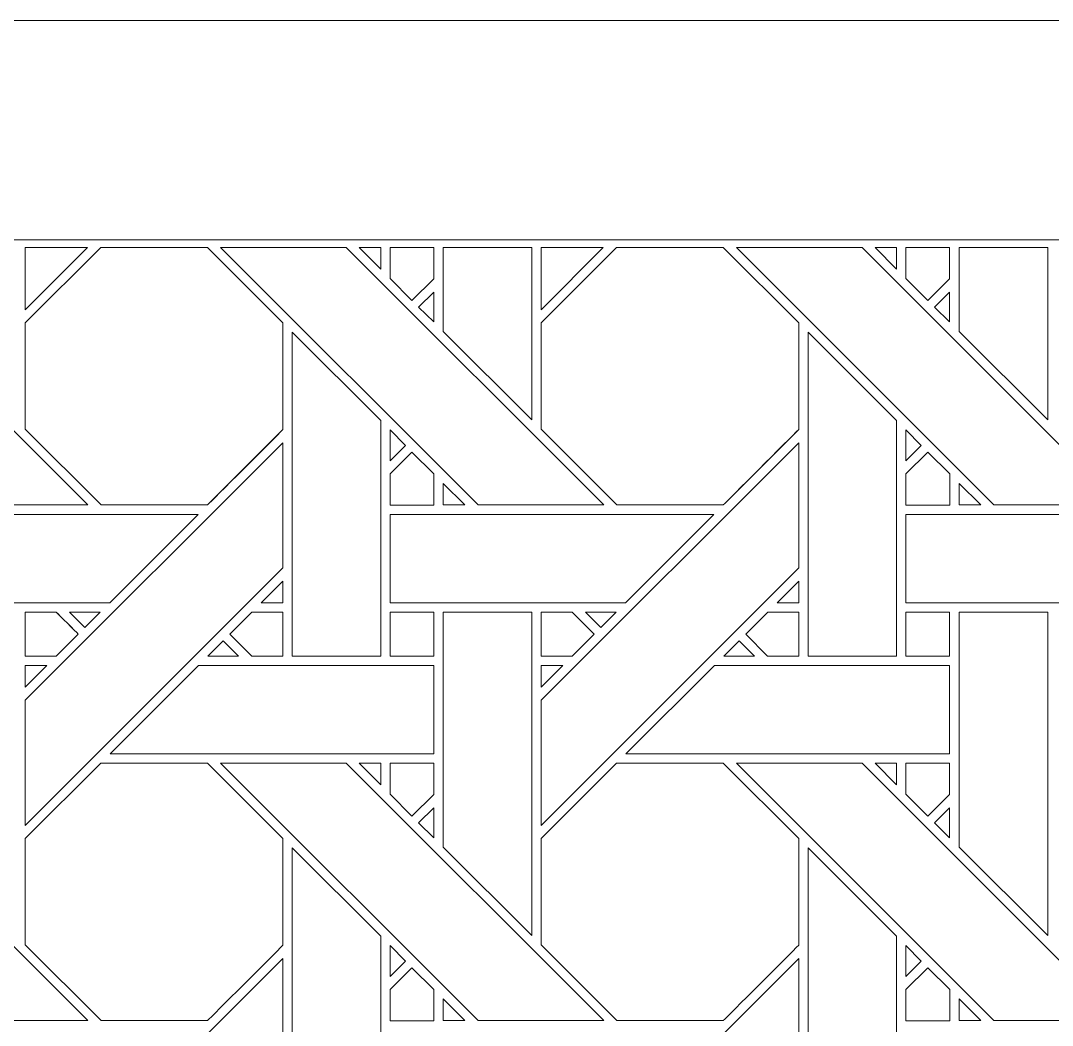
# Model space of a CAD drawing. Header units: inches. Extents: x 5.4 to 19.4, y 5.6 to 12.6.
# Drawn here: x 12.137 to 14.035, y 10.746 to 12.595 of the extents above; entities that cross this region are included whole.
import ezdxf

# ---------------------------------------------------------------- set-up
doc = ezdxf.new("R2010")
doc.units = ezdxf.units.IN
doc.header["$MEASUREMENT"] = 0
doc.layers.add('Design', color=7, linetype='Continuous', lineweight=0)

msp = doc.modelspace()

# ---------------------------------------------------------------- linework, layer by layer
at = {"layer": 'Design'}
for points, knots in [([(5.3829, 12.5948), (5.3829, 12.5948), (5.3829, 5.5948), (5.3829, 5.5948), (5.3829, 5.5948), (19.3829, 5.5948), (19.3829, 5.5948), (19.3829, 5.5948), (19.3829, 12.5948), (19.3829, 12.5948), (19.3829, 12.5948), (5.3829, 12.5948), (5.3829, 12.5948)], [0, 0, 0, 0, 1, 1, 1, 2, 2, 2, 3, 3, 3, 4, 4, 4, 4]), ([(5.8069, 12.1914), (5.8069, 12.1914), (5.8069, 5.9981), (5.8069, 5.9981), (5.8069, 5.9981), (18.9588, 5.9981), (18.9588, 5.9981), (18.9588, 5.9981), (18.9588, 12.1914), (18.9588, 12.1914), (18.9588, 12.1914), (5.8069, 12.1914), (5.8069, 12.1914)], [0, 0, 0, 0, 1, 1, 1, 2, 2, 2, 3, 3, 3, 4, 4, 4, 4]), ([(12.2611, 11.7036), (12.2611, 11.7036), (12.03, 11.7036), (12.03, 11.7036), (12.03, 11.7036), (11.5565, 12.1773), (11.5565, 12.1773), (11.5565, 12.1773), (11.7874, 12.1773), (11.7874, 12.1773), (11.7874, 12.1773), (12.2611, 11.7036), (12.2611, 11.7036)], [0, 0, 0, 0, 1, 1, 1, 2, 2, 2, 3, 3, 3, 4, 4, 4, 4]), ([(12.6197, 11.8424), (12.6019, 11.8244), (12.49, 11.7127), (12.481, 11.7037), (12.481, 11.7037), (12.2853, 11.7037), (12.2853, 11.7037), (12.2853, 11.7037), (12.146, 11.8429), (12.146, 11.8429), (12.146, 11.8429), (12.146, 12.0386), (12.146, 12.0386), (12.146, 12.0386), (12.2847, 12.1773), (12.2847, 12.1773), (12.2847, 12.1773), (12.4809, 12.1773), (12.4809, 12.1773), (12.4809, 12.1773), (12.6197, 12.0386), (12.6197, 12.0386), (12.6197, 12.0386), (12.6197, 11.8424), (12.6197, 11.8424)], [0, 0, 0, 0, 1, 1, 1, 2, 2, 2, 3, 3, 3, 4, 4, 4, 5, 5, 5, 6, 6, 6, 7, 7, 7, 8, 8, 8, 8]), ([(12.146, 12.0629), (12.146, 12.0629), (12.146, 12.1773), (12.146, 12.1773), (12.146, 12.1773), (12.2604, 12.1773), (12.2604, 12.1773), (12.2604, 12.1773), (12.146, 12.0629), (12.146, 12.0629)], [0, 0, 0, 0, 1, 1, 1, 2, 2, 2, 3, 3, 3, 3]), ([(12.4809, 12.1773), (12.4809, 12.1773), (12.6197, 12.0386), (12.6197, 12.0386), (12.6197, 12.0386), (12.6197, 11.8424), (12.6197, 11.8424), (12.6016, 11.8241), (12.4897, 11.7124), (12.481, 11.7037), (12.481, 11.7037), (12.2853, 11.7037), (12.2853, 11.7037), (12.2853, 11.7037), (12.146, 11.8429), (12.146, 11.8429), (12.146, 11.8429), (12.146, 12.0386), (12.146, 12.0386), (12.146, 12.0386), (12.2847, 12.1773), (12.2847, 12.1773), (12.2847, 12.1773), (12.4809, 12.1773), (12.4809, 12.1773)], [0, 0, 0, 0, 1, 1, 1, 2, 2, 2, 3, 3, 3, 4, 4, 4, 5, 5, 5, 6, 6, 6, 7, 7, 7, 8, 8, 8, 8]), ([(13.2098, 11.7036), (13.2098, 11.7036), (12.9788, 11.7036), (12.9788, 11.7036), (12.9788, 11.7036), (12.5052, 12.1773), (12.5052, 12.1773), (12.5052, 12.1773), (12.7361, 12.1773), (12.7361, 12.1773), (12.7361, 12.1773), (13.2098, 11.7036), (13.2098, 11.7036)], [0, 0, 0, 0, 1, 1, 1, 2, 2, 2, 3, 3, 3, 4, 4, 4, 4]), ([(12.7603, 12.1773), (12.7603, 12.1773), (12.7997, 12.1773), (12.7997, 12.1773), (12.7997, 12.1773), (12.7997, 12.1374), (12.7997, 12.1374), (12.7997, 12.1374), (12.7603, 12.1773), (12.7603, 12.1773)], [0, 0, 0, 0, 1, 1, 1, 2, 2, 2, 3, 3, 3, 3]), ([(12.8971, 12.1773), (12.8971, 12.1773), (12.8971, 12.1197), (12.8971, 12.1197), (12.8971, 12.1197), (12.8572, 12.0798), (12.8572, 12.0798), (12.8572, 12.0798), (12.8169, 12.1201), (12.8169, 12.1201), (12.8169, 12.1201), (12.8169, 12.1773), (12.8169, 12.1773), (12.8169, 12.1773), (12.8971, 12.1773), (12.8971, 12.1773)], [0, 0, 0, 0, 1, 1, 1, 2, 2, 2, 3, 3, 3, 4, 4, 4, 5, 5, 5, 5]), ([(12.8971, 12.1773), (12.8971, 12.1773), (12.8971, 12.1197), (12.8971, 12.1197), (12.8971, 12.1197), (12.8572, 12.0798), (12.8572, 12.0798), (12.8572, 12.0798), (12.8169, 12.1201), (12.8169, 12.1201), (12.8169, 12.1201), (12.8169, 12.1773), (12.8169, 12.1773), (12.8169, 12.1773), (12.8971, 12.1773), (12.8971, 12.1773)], [0, 0, 0, 0, 1, 1, 1, 2, 2, 2, 3, 3, 3, 4, 4, 4, 5, 5, 5, 5]), ([(13.0776, 12.1773), (13.0776, 12.1773), (13.0776, 11.86), (13.0776, 11.86), (13.0776, 11.86), (12.9147, 12.0229), (12.9147, 12.0229), (12.9147, 12.0229), (12.9147, 12.1773), (12.9147, 12.1773), (12.9147, 12.1773), (13.0776, 12.1773), (13.0776, 12.1773)], [0, 0, 0, 0, 1, 1, 1, 2, 2, 2, 3, 3, 3, 4, 4, 4, 4]), ([(13.5684, 11.8424), (13.5506, 11.8244), (13.4387, 11.7127), (13.4297, 11.7037), (13.4297, 11.7037), (13.234, 11.7037), (13.234, 11.7037), (13.234, 11.7037), (13.0948, 11.8429), (13.0948, 11.8429), (13.0948, 11.8429), (13.0948, 12.0386), (13.0948, 12.0386), (13.0948, 12.0386), (13.2335, 12.1773), (13.2335, 12.1773), (13.2335, 12.1773), (13.4297, 12.1773), (13.4297, 12.1773), (13.4297, 12.1773), (13.5684, 12.0386), (13.5684, 12.0386), (13.5684, 12.0386), (13.5684, 11.8424), (13.5684, 11.8424)], [0, 0, 0, 0, 1, 1, 1, 2, 2, 2, 3, 3, 3, 4, 4, 4, 5, 5, 5, 6, 6, 6, 7, 7, 7, 8, 8, 8, 8]), ([(13.0948, 12.0629), (13.0948, 12.0629), (13.0948, 12.1773), (13.0948, 12.1773), (13.0948, 12.1773), (13.2091, 12.1773), (13.2091, 12.1773), (13.2091, 12.1773), (13.0948, 12.0629), (13.0948, 12.0629)], [0, 0, 0, 0, 1, 1, 1, 2, 2, 2, 3, 3, 3, 3]), ([(13.4297, 12.1773), (13.4297, 12.1773), (13.5684, 12.0386), (13.5684, 12.0386), (13.5684, 12.0386), (13.5684, 11.8424), (13.5684, 11.8424), (13.5498, 11.8236), (13.4381, 11.7121), (13.4297, 11.7037), (13.4297, 11.7037), (13.234, 11.7037), (13.234, 11.7037), (13.234, 11.7037), (13.0948, 11.8429), (13.0948, 11.8429), (13.0948, 11.8429), (13.0948, 12.0386), (13.0948, 12.0386), (13.0948, 12.0386), (13.2335, 12.1773), (13.2335, 12.1773), (13.2335, 12.1773), (13.4297, 12.1773), (13.4297, 12.1773)], [0, 0, 0, 0, 1, 1, 1, 2, 2, 2, 3, 3, 3, 4, 4, 4, 5, 5, 5, 6, 6, 6, 7, 7, 7, 8, 8, 8, 8]), ([(14.1585, 11.7036), (14.1585, 11.7036), (13.9275, 11.7036), (13.9275, 11.7036), (13.9275, 11.7036), (13.4539, 12.1773), (13.4539, 12.1773), (13.4539, 12.1773), (13.6849, 12.1773), (13.6849, 12.1773), (13.6849, 12.1773), (14.1585, 11.7036), (14.1585, 11.7036)], [0, 0, 0, 0, 1, 1, 1, 2, 2, 2, 3, 3, 3, 4, 4, 4, 4]), ([(13.709, 12.1773), (13.709, 12.1773), (13.7484, 12.1773), (13.7484, 12.1773), (13.7484, 12.1773), (13.7484, 12.1374), (13.7484, 12.1374), (13.7484, 12.1374), (13.709, 12.1773), (13.709, 12.1773)], [0, 0, 0, 0, 1, 1, 1, 2, 2, 2, 3, 3, 3, 3]), ([(13.8459, 12.1773), (13.8459, 12.1773), (13.8459, 12.1197), (13.8459, 12.1197), (13.8459, 12.1197), (13.806, 12.0798), (13.806, 12.0798), (13.806, 12.0798), (13.7656, 12.1201), (13.7656, 12.1201), (13.7656, 12.1201), (13.7656, 12.1773), (13.7656, 12.1773), (13.7656, 12.1773), (13.8459, 12.1773), (13.8459, 12.1773)], [0, 0, 0, 0, 1, 1, 1, 2, 2, 2, 3, 3, 3, 4, 4, 4, 5, 5, 5, 5]), ([(13.8459, 12.1773), (13.8459, 12.1773), (13.8459, 12.1197), (13.8459, 12.1197), (13.8459, 12.1197), (13.806, 12.0798), (13.806, 12.0798), (13.806, 12.0798), (13.7656, 12.1201), (13.7656, 12.1201), (13.7656, 12.1201), (13.7656, 12.1773), (13.7656, 12.1773), (13.7656, 12.1773), (13.8459, 12.1773), (13.8459, 12.1773)], [0, 0, 0, 0, 1, 1, 1, 2, 2, 2, 3, 3, 3, 4, 4, 4, 5, 5, 5, 5]), ([(14.0263, 12.1773), (14.0263, 12.1773), (14.0263, 11.86), (14.0263, 11.86), (14.0263, 11.86), (13.8634, 12.0229), (13.8634, 12.0229), (13.8634, 12.0229), (13.8634, 12.1773), (13.8634, 12.1773), (13.8634, 12.1773), (14.0263, 12.1773), (14.0263, 12.1773)], [0, 0, 0, 0, 1, 1, 1, 2, 2, 2, 3, 3, 3, 4, 4, 4, 4]), ([(12.8694, 12.0676), (12.8694, 12.0676), (12.8972, 12.0954), (12.8972, 12.0954), (12.8972, 12.0954), (12.8972, 12.0403), (12.8972, 12.0403), (12.8972, 12.0403), (12.8694, 12.0676), (12.8694, 12.0676)], [0, 0, 0, 0, 1, 1, 1, 2, 2, 2, 3, 3, 3, 3]), ([(13.8181, 12.0676), (13.8181, 12.0676), (13.8459, 12.0954), (13.8459, 12.0954), (13.8459, 12.0954), (13.8459, 12.0403), (13.8459, 12.0403), (13.8459, 12.0403), (13.8181, 12.0676), (13.8181, 12.0676)], [0, 0, 0, 0, 1, 1, 1, 2, 2, 2, 3, 3, 3, 3]), ([(12.6368, 11.4256), (12.6368, 11.4256), (12.6368, 12.0214), (12.6368, 12.0214), (12.6368, 12.0214), (12.7996, 11.8593), (12.7996, 11.8593), (12.7996, 11.8593), (12.7996, 11.4256), (12.7996, 11.4256), (12.7996, 11.4256), (12.6368, 11.4256), (12.6368, 11.4256)], [0, 0, 0, 0, 1, 1, 1, 2, 2, 2, 3, 3, 3, 4, 4, 4, 4]), ([(13.5856, 11.4256), (13.5856, 11.4256), (13.5856, 12.0215), (13.5856, 12.0215), (13.5856, 12.0215), (13.7483, 11.8593), (13.7483, 11.8593), (13.7483, 11.8593), (13.7483, 11.4256), (13.7483, 11.4256), (13.7483, 11.4256), (13.5856, 11.4256), (13.5856, 11.4256)], [0, 0, 0, 0, 1, 1, 1, 2, 2, 2, 3, 3, 3, 4, 4, 4, 4]), ([(12.8169, 11.7851), (12.8169, 11.7851), (12.8169, 11.8418), (12.8169, 11.8418), (12.8169, 11.8418), (12.8451, 11.8132), (12.8451, 11.8132), (12.8451, 11.8132), (12.8169, 11.7851), (12.8169, 11.7851)], [0, 0, 0, 0, 1, 1, 1, 2, 2, 2, 3, 3, 3, 3]), ([(13.7656, 11.7851), (13.7656, 11.7851), (13.7656, 11.8418), (13.7656, 11.8418), (13.7656, 11.8418), (13.7938, 11.8132), (13.7938, 11.8132), (13.7938, 11.8132), (13.7656, 11.7851), (13.7656, 11.7851)], [0, 0, 0, 0, 1, 1, 1, 2, 2, 2, 3, 3, 3, 3]), ([(12.6197, 11.5878), (12.6197, 11.5878), (12.146, 11.1142), (12.146, 11.1142), (12.146, 11.1142), (12.146, 11.3443), (12.146, 11.3443), (12.146, 11.3443), (12.6197, 11.8179), (12.6197, 11.8179), (12.6197, 11.8179), (12.6197, 11.5878), (12.6197, 11.5878)], [0, 0, 0, 0, 1, 1, 1, 2, 2, 2, 3, 3, 3, 4, 4, 4, 4]), ([(13.5684, 11.5879), (13.5684, 11.5879), (13.0948, 11.1142), (13.0948, 11.1142), (13.0948, 11.1142), (13.0948, 11.3443), (13.0948, 11.3443), (13.0948, 11.3443), (13.5684, 11.8179), (13.5684, 11.8179), (13.5684, 11.8179), (13.5684, 11.5879), (13.5684, 11.5879)], [0, 0, 0, 0, 1, 1, 1, 2, 2, 2, 3, 3, 3, 4, 4, 4, 4]), ([(12.8169, 11.7034), (12.8169, 11.7034), (12.8169, 11.7607), (12.8169, 11.7607), (12.8169, 11.7607), (12.8572, 11.801), (12.8572, 11.801), (12.8572, 11.801), (12.8976, 11.7607), (12.8976, 11.7607), (12.8976, 11.7607), (12.8976, 11.7034), (12.8976, 11.7034), (12.8976, 11.7034), (12.8169, 11.7034), (12.8169, 11.7034)], [0, 0, 0, 0, 1, 1, 1, 2, 2, 2, 3, 3, 3, 4, 4, 4, 5, 5, 5, 5]), ([(12.8572, 11.801), (12.8572, 11.801), (12.8976, 11.7607), (12.8976, 11.7607), (12.8976, 11.7607), (12.8976, 11.7034), (12.8976, 11.7034), (12.8976, 11.7034), (12.8169, 11.7034), (12.8169, 11.7034), (12.8169, 11.7034), (12.8169, 11.7607), (12.8169, 11.7607), (12.8169, 11.7607), (12.8572, 11.801), (12.8572, 11.801)], [0, 0, 0, 0, 1, 1, 1, 2, 2, 2, 3, 3, 3, 4, 4, 4, 5, 5, 5, 5]), ([(13.7656, 11.7034), (13.7656, 11.7034), (13.7656, 11.7607), (13.7656, 11.7607), (13.7656, 11.7607), (13.806, 11.801), (13.806, 11.801), (13.806, 11.801), (13.8463, 11.7607), (13.8463, 11.7607), (13.8463, 11.7607), (13.8463, 11.7034), (13.8463, 11.7034), (13.8463, 11.7034), (13.7656, 11.7034), (13.7656, 11.7034)], [0, 0, 0, 0, 1, 1, 1, 2, 2, 2, 3, 3, 3, 4, 4, 4, 5, 5, 5, 5]), ([(13.806, 11.801), (13.806, 11.801), (13.8463, 11.7607), (13.8463, 11.7607), (13.8463, 11.7607), (13.8463, 11.7034), (13.8463, 11.7034), (13.8463, 11.7034), (13.7656, 11.7034), (13.7656, 11.7034), (13.7656, 11.7034), (13.7656, 11.7607), (13.7656, 11.7607), (13.7656, 11.7607), (13.806, 11.801), (13.806, 11.801)], [0, 0, 0, 0, 1, 1, 1, 2, 2, 2, 3, 3, 3, 4, 4, 4, 5, 5, 5, 5]), ([(12.9148, 11.7036), (12.9148, 11.7036), (12.9148, 11.7434), (12.9148, 11.7434), (12.9148, 11.7434), (12.9546, 11.7036), (12.9546, 11.7036), (12.9546, 11.7036), (12.9148, 11.7036), (12.9148, 11.7036)], [0, 0, 0, 0, 1, 1, 1, 2, 2, 2, 3, 3, 3, 3]), ([(13.8635, 11.7036), (13.8635, 11.7036), (13.8635, 11.7434), (13.8635, 11.7434), (13.8635, 11.7434), (13.9033, 11.7036), (13.9033, 11.7036), (13.9033, 11.7036), (13.8635, 11.7036), (13.8635, 11.7036)], [0, 0, 0, 0, 1, 1, 1, 2, 2, 2, 3, 3, 3, 3]), ([(12.3012, 11.5237), (12.3012, 11.5237), (11.8682, 11.5237), (11.8682, 11.5237), (11.8682, 11.5237), (11.8682, 11.6864), (11.8682, 11.6864), (11.8682, 11.6864), (12.4639, 11.6864), (12.4639, 11.6864), (12.4639, 11.6864), (12.3012, 11.5237), (12.3012, 11.5237)], [0, 0, 0, 0, 1, 1, 1, 2, 2, 2, 3, 3, 3, 4, 4, 4, 4]), ([(13.2499, 11.5237), (13.2499, 11.5237), (12.8169, 11.5237), (12.8169, 11.5237), (12.8169, 11.5237), (12.8169, 11.6864), (12.8169, 11.6864), (12.8169, 11.6864), (13.4126, 11.6864), (13.4126, 11.6864), (13.4126, 11.6864), (13.2499, 11.5237), (13.2499, 11.5237)], [0, 0, 0, 0, 1, 1, 1, 2, 2, 2, 3, 3, 3, 4, 4, 4, 4]), ([(14.3613, 11.6864), (14.3613, 11.6864), (14.1986, 11.5237), (14.1986, 11.5237), (14.1986, 11.5237), (13.7656, 11.5237), (13.7656, 11.5237), (13.7656, 11.5237), (13.7656, 11.6864), (13.7656, 11.6864), (13.7656, 11.6864), (14.3613, 11.6864), (14.3613, 11.6864)], [0, 0, 0, 0, 1, 1, 1, 2, 2, 2, 3, 3, 3, 4, 4, 4, 4]), ([(12.5799, 11.5237), (12.5799, 11.5237), (12.6197, 11.5635), (12.6197, 11.5635), (12.6197, 11.5635), (12.6197, 11.5237), (12.6197, 11.5237), (12.6197, 11.5237), (12.5799, 11.5237), (12.5799, 11.5237)], [0, 0, 0, 0, 1, 1, 1, 2, 2, 2, 3, 3, 3, 3]), ([(13.5287, 11.5237), (13.5287, 11.5237), (13.5684, 11.5635), (13.5684, 11.5635), (13.5684, 11.5635), (13.5684, 11.5237), (13.5684, 11.5237), (13.5684, 11.5237), (13.5287, 11.5237), (13.5287, 11.5237)], [0, 0, 0, 0, 1, 1, 1, 2, 2, 2, 3, 3, 3, 3]), ([(12.2031, 11.5064), (12.2082, 11.5013), (12.239, 11.4705), (12.2434, 11.4661), (12.2434, 11.4661), (12.203, 11.4257), (12.203, 11.4257), (12.203, 11.4257), (12.146, 11.4257), (12.146, 11.4257), (12.146, 11.4257), (12.146, 11.5064), (12.146, 11.5064), (12.146, 11.5064), (12.2031, 11.5064), (12.2031, 11.5064)], [0, 0, 0, 0, 1, 1, 1, 2, 2, 2, 3, 3, 3, 4, 4, 4, 5, 5, 5, 5]), ([(12.2434, 11.4661), (12.2434, 11.4661), (12.203, 11.4257), (12.203, 11.4257), (12.203, 11.4257), (12.146, 11.4257), (12.146, 11.4257), (12.146, 11.4257), (12.146, 11.5064), (12.146, 11.5064), (12.146, 11.5064), (12.2031, 11.5064), (12.2031, 11.5064), (12.2084, 11.5012), (12.2392, 11.4703), (12.2434, 11.4661)], [0, 0, 0, 0, 1, 1, 1, 2, 2, 2, 3, 3, 3, 4, 4, 4, 5, 5, 5, 5]), ([(12.2275, 11.5064), (12.2275, 11.5064), (12.2839, 11.5064), (12.2839, 11.5064), (12.2839, 11.5064), (12.2556, 11.4782), (12.2556, 11.4782), (12.2556, 11.4782), (12.2275, 11.5064), (12.2275, 11.5064)], [0, 0, 0, 0, 1, 1, 1, 2, 2, 2, 3, 3, 3, 3]), ([(12.6197, 11.5064), (12.6197, 11.5064), (12.6197, 11.4256), (12.6197, 11.4256), (12.6197, 11.4256), (12.5626, 11.4256), (12.5626, 11.4256), (12.5626, 11.4256), (12.5222, 11.466), (12.5222, 11.466), (12.5222, 11.466), (12.5627, 11.5064), (12.5627, 11.5064), (12.5627, 11.5064), (12.6197, 11.5064), (12.6197, 11.5064)], [0, 0, 0, 0, 1, 1, 1, 2, 2, 2, 3, 3, 3, 4, 4, 4, 5, 5, 5, 5]), ([(12.6197, 11.5064), (12.6197, 11.5064), (12.6197, 11.4256), (12.6197, 11.4256), (12.6197, 11.4256), (12.5626, 11.4256), (12.5626, 11.4256), (12.5626, 11.4256), (12.5222, 11.466), (12.5222, 11.466), (12.5222, 11.466), (12.5627, 11.5064), (12.5627, 11.5064), (12.5627, 11.5064), (12.6197, 11.5064), (12.6197, 11.5064)], [0, 0, 0, 0, 1, 1, 1, 2, 2, 2, 3, 3, 3, 4, 4, 4, 5, 5, 5, 5]), ([(12.8971, 11.5064), (12.8971, 11.5064), (12.8971, 11.4256), (12.8971, 11.4256), (12.8971, 11.4256), (12.8169, 11.4256), (12.8169, 11.4256), (12.8169, 11.4256), (12.8169, 11.5064), (12.8169, 11.5064), (12.8169, 11.5064), (12.8971, 11.5064), (12.8971, 11.5064)], [0, 0, 0, 0, 1, 1, 1, 2, 2, 2, 3, 3, 3, 4, 4, 4, 4]), ([(12.8169, 11.4256), (12.8169, 11.4256), (12.8169, 11.5064), (12.8169, 11.5064), (12.8169, 11.5064), (12.8971, 11.5064), (12.8971, 11.5064), (12.8971, 11.5064), (12.8971, 11.4256), (12.8971, 11.4256), (12.8971, 11.4256), (12.8169, 11.4256), (12.8169, 11.4256)], [0, 0, 0, 0, 1, 1, 1, 2, 2, 2, 3, 3, 3, 4, 4, 4, 4]), ([(12.9147, 11.0742), (12.9147, 11.0742), (12.9147, 11.5064), (12.9147, 11.5064), (12.9147, 11.5064), (13.0776, 11.5064), (13.0776, 11.5064), (13.0776, 11.5064), (13.0776, 10.9113), (13.0776, 10.9113), (13.0776, 10.9113), (12.9147, 11.0742), (12.9147, 11.0742)], [0, 0, 0, 0, 1, 1, 1, 2, 2, 2, 3, 3, 3, 4, 4, 4, 4]), ([(13.1518, 11.5064), (13.157, 11.5013), (13.1877, 11.4705), (13.1922, 11.4661), (13.1922, 11.4661), (13.1517, 11.4257), (13.1517, 11.4257), (13.1517, 11.4257), (13.0948, 11.4257), (13.0948, 11.4257), (13.0948, 11.4257), (13.0948, 11.5064), (13.0948, 11.5064), (13.0948, 11.5064), (13.1518, 11.5064), (13.1518, 11.5064)], [0, 0, 0, 0, 1, 1, 1, 2, 2, 2, 3, 3, 3, 4, 4, 4, 5, 5, 5, 5]), ([(13.1922, 11.4661), (13.1922, 11.4661), (13.1517, 11.4257), (13.1517, 11.4257), (13.1517, 11.4257), (13.0948, 11.4257), (13.0948, 11.4257), (13.0948, 11.4257), (13.0948, 11.5064), (13.0948, 11.5064), (13.0948, 11.5064), (13.1518, 11.5064), (13.1518, 11.5064), (13.1572, 11.5011), (13.188, 11.4703), (13.1922, 11.4661)], [0, 0, 0, 0, 1, 1, 1, 2, 2, 2, 3, 3, 3, 4, 4, 4, 5, 5, 5, 5]), ([(13.1762, 11.5064), (13.1762, 11.5064), (13.2327, 11.5064), (13.2327, 11.5064), (13.2327, 11.5064), (13.2044, 11.4782), (13.2044, 11.4782), (13.2044, 11.4782), (13.1762, 11.5064), (13.1762, 11.5064)], [0, 0, 0, 0, 1, 1, 1, 2, 2, 2, 3, 3, 3, 3]), ([(13.5684, 11.5064), (13.5684, 11.5064), (13.5684, 11.4256), (13.5684, 11.4256), (13.5684, 11.4256), (13.5113, 11.4256), (13.5113, 11.4256), (13.5113, 11.4256), (13.471, 11.466), (13.471, 11.466), (13.471, 11.466), (13.5114, 11.5064), (13.5114, 11.5064), (13.5114, 11.5064), (13.5684, 11.5064), (13.5684, 11.5064)], [0, 0, 0, 0, 1, 1, 1, 2, 2, 2, 3, 3, 3, 4, 4, 4, 5, 5, 5, 5]), ([(13.5684, 11.5064), (13.5684, 11.5064), (13.5684, 11.4256), (13.5684, 11.4256), (13.5684, 11.4256), (13.5113, 11.4256), (13.5113, 11.4256), (13.5113, 11.4256), (13.471, 11.466), (13.471, 11.466), (13.471, 11.466), (13.5114, 11.5064), (13.5114, 11.5064), (13.5114, 11.5064), (13.5684, 11.5064), (13.5684, 11.5064)], [0, 0, 0, 0, 1, 1, 1, 2, 2, 2, 3, 3, 3, 4, 4, 4, 5, 5, 5, 5]), ([(13.8459, 11.5064), (13.8459, 11.5064), (13.8459, 11.4256), (13.8459, 11.4256), (13.8459, 11.4256), (13.7656, 11.4256), (13.7656, 11.4256), (13.7656, 11.4256), (13.7656, 11.5064), (13.7656, 11.5064), (13.7656, 11.5064), (13.8459, 11.5064), (13.8459, 11.5064)], [0, 0, 0, 0, 1, 1, 1, 2, 2, 2, 3, 3, 3, 4, 4, 4, 4]), ([(13.8459, 11.5064), (13.8459, 11.5064), (13.8459, 11.4256), (13.8459, 11.4256), (13.8459, 11.4256), (13.7656, 11.4256), (13.7656, 11.4256), (13.7656, 11.4256), (13.7656, 11.5064), (13.7656, 11.5064), (13.7656, 11.5064), (13.8459, 11.5064), (13.8459, 11.5064)], [0, 0, 0, 0, 1, 1, 1, 2, 2, 2, 3, 3, 3, 4, 4, 4, 4]), ([(13.8634, 11.0742), (13.8634, 11.0742), (13.8634, 11.5064), (13.8634, 11.5064), (13.8634, 11.5064), (14.0263, 11.5064), (14.0263, 11.5064), (14.0263, 11.5064), (14.0263, 10.9113), (14.0263, 10.9113), (14.0263, 10.9113), (13.8634, 11.0742), (13.8634, 11.0742)], [0, 0, 0, 0, 1, 1, 1, 2, 2, 2, 3, 3, 3, 4, 4, 4, 4]), ([(12.5384, 11.4256), (12.5384, 11.4256), (12.4819, 11.4256), (12.4819, 11.4256), (12.4819, 11.4256), (12.5101, 11.4539), (12.5101, 11.4539), (12.5101, 11.4539), (12.5384, 11.4256), (12.5384, 11.4256)], [0, 0, 0, 0, 1, 1, 1, 2, 2, 2, 3, 3, 3, 3]), ([(13.4871, 11.4256), (13.4871, 11.4256), (13.4306, 11.4256), (13.4306, 11.4256), (13.4306, 11.4256), (13.4589, 11.4539), (13.4589, 11.4539), (13.4589, 11.4539), (13.4871, 11.4256), (13.4871, 11.4256)], [0, 0, 0, 0, 1, 1, 1, 2, 2, 2, 3, 3, 3, 3]), ([(12.1859, 11.4085), (12.1859, 11.4085), (12.146, 11.3687), (12.146, 11.3687), (12.146, 11.3687), (12.146, 11.4085), (12.146, 11.4085), (12.146, 11.4085), (12.1859, 11.4085), (12.1859, 11.4085)], [0, 0, 0, 0, 1, 1, 1, 2, 2, 2, 3, 3, 3, 3]), ([(12.8972, 11.4085), (12.8972, 11.4085), (12.8972, 11.2457), (12.8972, 11.2457), (12.8972, 11.2457), (12.3019, 11.2457), (12.3019, 11.2457), (12.3019, 11.2457), (12.4647, 11.4085), (12.4647, 11.4085), (12.4647, 11.4085), (12.8972, 11.4085), (12.8972, 11.4085)], [0, 0, 0, 0, 1, 1, 1, 2, 2, 2, 3, 3, 3, 4, 4, 4, 4]), ([(13.1346, 11.4085), (13.1346, 11.4085), (13.0948, 11.3687), (13.0948, 11.3687), (13.0948, 11.3687), (13.0948, 11.4085), (13.0948, 11.4085), (13.0948, 11.4085), (13.1346, 11.4085), (13.1346, 11.4085)], [0, 0, 0, 0, 1, 1, 1, 2, 2, 2, 3, 3, 3, 3]), ([(13.8459, 11.4085), (13.8459, 11.4085), (13.8459, 11.2457), (13.8459, 11.2457), (13.8459, 11.2457), (13.2506, 11.2457), (13.2506, 11.2457), (13.2506, 11.2457), (13.4135, 11.4085), (13.4135, 11.4085), (13.4135, 11.4085), (13.8459, 11.4085), (13.8459, 11.4085)], [0, 0, 0, 0, 1, 1, 1, 2, 2, 2, 3, 3, 3, 4, 4, 4, 4]), ([(12.2611, 10.7549), (12.2611, 10.7549), (12.03, 10.7549), (12.03, 10.7549), (12.03, 10.7549), (11.5565, 11.2285), (11.5565, 11.2285), (11.5565, 11.2285), (11.7874, 11.2285), (11.7874, 11.2285), (11.7874, 11.2285), (12.2611, 10.7549), (12.2611, 10.7549)], [0, 0, 0, 0, 1, 1, 1, 2, 2, 2, 3, 3, 3, 4, 4, 4, 4]), ([(12.2847, 11.2285), (12.2847, 11.2285), (12.4809, 11.2285), (12.4809, 11.2285), (12.4809, 11.2285), (12.6197, 11.0898), (12.6197, 11.0898), (12.6197, 11.0898), (12.6197, 10.8936), (12.6197, 10.8936), (12.6019, 10.8757), (12.49, 10.7639), (12.481, 10.7549), (12.481, 10.7549), (12.2853, 10.7549), (12.2853, 10.7549), (12.2853, 10.7549), (12.146, 10.8942), (12.146, 10.8942), (12.146, 10.8942), (12.146, 11.0898), (12.146, 11.0898), (12.146, 11.0898), (12.2847, 11.2285), (12.2847, 11.2285)], [0, 0, 0, 0, 1, 1, 1, 2, 2, 2, 3, 3, 3, 4, 4, 4, 5, 5, 5, 6, 6, 6, 7, 7, 7, 8, 8, 8, 8]), ([(12.4809, 11.2285), (12.4809, 11.2285), (12.6197, 11.0898), (12.6197, 11.0898), (12.6197, 11.0898), (12.6197, 10.8936), (12.6197, 10.8936), (12.6019, 10.8757), (12.49, 10.7639), (12.481, 10.7549), (12.481, 10.7549), (12.2853, 10.7549), (12.2853, 10.7549), (12.2853, 10.7549), (12.146, 10.8942), (12.146, 10.8942), (12.146, 10.8942), (12.146, 11.0898), (12.146, 11.0898), (12.146, 11.0898), (12.2847, 11.2285), (12.2847, 11.2285), (12.2847, 11.2285), (12.4809, 11.2285), (12.4809, 11.2285)], [0, 0, 0, 0, 1, 1, 1, 2, 2, 2, 3, 3, 3, 4, 4, 4, 5, 5, 5, 6, 6, 6, 7, 7, 7, 8, 8, 8, 8]), ([(13.2098, 10.7549), (13.2098, 10.7549), (12.9787, 10.7549), (12.9787, 10.7549), (12.9787, 10.7549), (12.5052, 11.2285), (12.5052, 11.2285), (12.5052, 11.2285), (12.7361, 11.2285), (12.7361, 11.2285), (12.7361, 11.2285), (13.2098, 10.7549), (13.2098, 10.7549)], [0, 0, 0, 0, 1, 1, 1, 2, 2, 2, 3, 3, 3, 4, 4, 4, 4]), ([(12.7603, 11.2285), (12.7603, 11.2285), (12.7997, 11.2285), (12.7997, 11.2285), (12.7997, 11.2285), (12.7997, 11.1887), (12.7997, 11.1887), (12.7997, 11.1887), (12.7603, 11.2285), (12.7603, 11.2285)], [0, 0, 0, 0, 1, 1, 1, 2, 2, 2, 3, 3, 3, 3]), ([(12.8971, 11.2286), (12.8971, 11.2286), (12.8971, 11.171), (12.8971, 11.171), (12.8971, 11.171), (12.8572, 11.131), (12.8572, 11.131), (12.8572, 11.131), (12.8169, 11.1714), (12.8169, 11.1714), (12.8169, 11.1714), (12.8169, 11.2286), (12.8169, 11.2286), (12.8169, 11.2286), (12.8971, 11.2286), (12.8971, 11.2286)], [0, 0, 0, 0, 1, 1, 1, 2, 2, 2, 3, 3, 3, 4, 4, 4, 5, 5, 5, 5]), ([(12.8971, 11.171), (12.8971, 11.171), (12.8572, 11.131), (12.8572, 11.131), (12.8572, 11.131), (12.8169, 11.1714), (12.8169, 11.1714), (12.8169, 11.1714), (12.8169, 11.2286), (12.8169, 11.2286), (12.8169, 11.2286), (12.8971, 11.2286), (12.8971, 11.2286), (12.8971, 11.2286), (12.8971, 11.171), (12.8971, 11.171)], [0, 0, 0, 0, 1, 1, 1, 2, 2, 2, 3, 3, 3, 4, 4, 4, 5, 5, 5, 5]), ([(13.2335, 11.2285), (13.2335, 11.2285), (13.4297, 11.2285), (13.4297, 11.2285), (13.4297, 11.2285), (13.5684, 11.0898), (13.5684, 11.0898), (13.5684, 11.0898), (13.5684, 10.8936), (13.5684, 10.8936), (13.5506, 10.8757), (13.4387, 10.7639), (13.4297, 10.7549), (13.4297, 10.7549), (13.234, 10.7549), (13.234, 10.7549), (13.234, 10.7549), (13.0948, 10.8942), (13.0948, 10.8942), (13.0948, 10.8942), (13.0948, 11.0898), (13.0948, 11.0898), (13.0948, 11.0898), (13.2335, 11.2285), (13.2335, 11.2285)], [0, 0, 0, 0, 1, 1, 1, 2, 2, 2, 3, 3, 3, 4, 4, 4, 5, 5, 5, 6, 6, 6, 7, 7, 7, 8, 8, 8, 8]), ([(13.5684, 11.0898), (13.5684, 11.0898), (13.5684, 10.8936), (13.5684, 10.8936), (13.5504, 10.8755), (13.4386, 10.7638), (13.4297, 10.7549), (13.4297, 10.7549), (13.234, 10.7549), (13.234, 10.7549), (13.234, 10.7549), (13.0948, 10.8942), (13.0948, 10.8942), (13.0948, 10.8942), (13.0948, 11.0898), (13.0948, 11.0898), (13.0948, 11.0898), (13.2335, 11.2285), (13.2335, 11.2285), (13.2335, 11.2285), (13.4297, 11.2285), (13.4297, 11.2285), (13.4297, 11.2285), (13.5684, 11.0898), (13.5684, 11.0898)], [0, 0, 0, 0, 1, 1, 1, 2, 2, 2, 3, 3, 3, 4, 4, 4, 5, 5, 5, 6, 6, 6, 7, 7, 7, 8, 8, 8, 8]), ([(14.1585, 10.7549), (14.1585, 10.7549), (13.9275, 10.7549), (13.9275, 10.7549), (13.9275, 10.7549), (13.4539, 11.2285), (13.4539, 11.2285), (13.4539, 11.2285), (13.6849, 11.2285), (13.6849, 11.2285), (13.6849, 11.2285), (14.1585, 10.7549), (14.1585, 10.7549)], [0, 0, 0, 0, 1, 1, 1, 2, 2, 2, 3, 3, 3, 4, 4, 4, 4]), ([(13.709, 11.2285), (13.709, 11.2285), (13.7484, 11.2285), (13.7484, 11.2285), (13.7484, 11.2285), (13.7484, 11.1887), (13.7484, 11.1887), (13.7484, 11.1887), (13.709, 11.2285), (13.709, 11.2285)], [0, 0, 0, 0, 1, 1, 1, 2, 2, 2, 3, 3, 3, 3]), ([(13.8459, 11.2286), (13.8459, 11.2286), (13.8459, 11.171), (13.8459, 11.171), (13.8459, 11.171), (13.8059, 11.131), (13.8059, 11.131), (13.8059, 11.131), (13.7656, 11.1714), (13.7656, 11.1714), (13.7656, 11.1714), (13.7656, 11.2286), (13.7656, 11.2286), (13.7656, 11.2286), (13.8459, 11.2286), (13.8459, 11.2286)], [0, 0, 0, 0, 1, 1, 1, 2, 2, 2, 3, 3, 3, 4, 4, 4, 5, 5, 5, 5]), ([(13.8459, 11.171), (13.8459, 11.171), (13.8059, 11.131), (13.8059, 11.131), (13.8059, 11.131), (13.7656, 11.1714), (13.7656, 11.1714), (13.7656, 11.1714), (13.7656, 11.2286), (13.7656, 11.2286), (13.7656, 11.2286), (13.8459, 11.2286), (13.8459, 11.2286), (13.8459, 11.2286), (13.8459, 11.171), (13.8459, 11.171)], [0, 0, 0, 0, 1, 1, 1, 2, 2, 2, 3, 3, 3, 4, 4, 4, 5, 5, 5, 5]), ([(12.8972, 11.1467), (12.8972, 11.1467), (12.8972, 11.0915), (12.8972, 11.0915), (12.8972, 11.0915), (12.8694, 11.1189), (12.8694, 11.1189), (12.8694, 11.1189), (12.8972, 11.1467), (12.8972, 11.1467)], [0, 0, 0, 0, 1, 1, 1, 2, 2, 2, 3, 3, 3, 3]), ([(13.8459, 11.1467), (13.8459, 11.1467), (13.8459, 11.0915), (13.8459, 11.0915), (13.8459, 11.0915), (13.8181, 11.1189), (13.8181, 11.1189), (13.8181, 11.1189), (13.8459, 11.1467), (13.8459, 11.1467)], [0, 0, 0, 0, 1, 1, 1, 2, 2, 2, 3, 3, 3, 3]), ([(12.6368, 10.4769), (12.6368, 10.4769), (12.6368, 11.0727), (12.6368, 11.0727), (12.6368, 11.0727), (12.7996, 10.9106), (12.7996, 10.9106), (12.7996, 10.9106), (12.7996, 10.4769), (12.7996, 10.4769), (12.7996, 10.4769), (12.6368, 10.4769), (12.6368, 10.4769)], [0, 0, 0, 0, 1, 1, 1, 2, 2, 2, 3, 3, 3, 4, 4, 4, 4]), ([(13.5856, 10.4769), (13.5856, 10.4769), (13.5856, 11.0727), (13.5856, 11.0727), (13.5856, 11.0727), (13.7483, 10.9106), (13.7483, 10.9106), (13.7483, 10.9106), (13.7483, 10.4769), (13.7483, 10.4769), (13.7483, 10.4769), (13.5856, 10.4769), (13.5856, 10.4769)], [0, 0, 0, 0, 1, 1, 1, 2, 2, 2, 3, 3, 3, 4, 4, 4, 4]), ([(12.8169, 10.8363), (12.8169, 10.8363), (12.8169, 10.8931), (12.8169, 10.8931), (12.8169, 10.8931), (12.8451, 10.8645), (12.8451, 10.8645), (12.8451, 10.8645), (12.8169, 10.8363), (12.8169, 10.8363)], [0, 0, 0, 0, 1, 1, 1, 2, 2, 2, 3, 3, 3, 3]), ([(13.7656, 10.8363), (13.7656, 10.8363), (13.7656, 10.8931), (13.7656, 10.8931), (13.7656, 10.8931), (13.7938, 10.8645), (13.7938, 10.8645), (13.7938, 10.8645), (13.7656, 10.8363), (13.7656, 10.8363)], [0, 0, 0, 0, 1, 1, 1, 2, 2, 2, 3, 3, 3, 3]), ([(12.6197, 10.6391), (12.6197, 10.6391), (12.146, 10.1655), (12.146, 10.1655), (12.146, 10.1655), (12.146, 10.3956), (12.146, 10.3956), (12.146, 10.3956), (12.6197, 10.8692), (12.6197, 10.8692), (12.6197, 10.8692), (12.6197, 10.6391), (12.6197, 10.6391)], [0, 0, 0, 0, 1, 1, 1, 2, 2, 2, 3, 3, 3, 4, 4, 4, 4]), ([(13.5684, 10.6391), (13.5684, 10.6391), (13.0948, 10.1655), (13.0948, 10.1655), (13.0948, 10.1655), (13.0948, 10.3956), (13.0948, 10.3956), (13.0948, 10.3956), (13.5684, 10.8692), (13.5684, 10.8692), (13.5684, 10.8692), (13.5684, 10.6391), (13.5684, 10.6391)], [0, 0, 0, 0, 1, 1, 1, 2, 2, 2, 3, 3, 3, 4, 4, 4, 4]), ([(12.8169, 10.7547), (12.8169, 10.7547), (12.8169, 10.812), (12.8169, 10.812), (12.8169, 10.812), (12.8572, 10.8523), (12.8572, 10.8523), (12.8572, 10.8523), (12.8976, 10.812), (12.8976, 10.812), (12.8976, 10.812), (12.8976, 10.7547), (12.8976, 10.7547), (12.8976, 10.7547), (12.8169, 10.7547), (12.8169, 10.7547)], [0, 0, 0, 0, 1, 1, 1, 2, 2, 2, 3, 3, 3, 4, 4, 4, 5, 5, 5, 5]), ([(12.8572, 10.8523), (12.8572, 10.8523), (12.8976, 10.812), (12.8976, 10.812), (12.8976, 10.812), (12.8976, 10.7547), (12.8976, 10.7547), (12.8976, 10.7547), (12.8169, 10.7547), (12.8169, 10.7547), (12.8169, 10.7547), (12.8169, 10.812), (12.8169, 10.812), (12.8169, 10.812), (12.8572, 10.8523), (12.8572, 10.8523)], [0, 0, 0, 0, 1, 1, 1, 2, 2, 2, 3, 3, 3, 4, 4, 4, 5, 5, 5, 5]), ([(13.7656, 10.7547), (13.7656, 10.7547), (13.7656, 10.812), (13.7656, 10.812), (13.7656, 10.812), (13.806, 10.8523), (13.806, 10.8523), (13.806, 10.8523), (13.8463, 10.812), (13.8463, 10.812), (13.8463, 10.812), (13.8463, 10.7547), (13.8463, 10.7547), (13.8463, 10.7547), (13.7656, 10.7547), (13.7656, 10.7547)], [0, 0, 0, 0, 1, 1, 1, 2, 2, 2, 3, 3, 3, 4, 4, 4, 5, 5, 5, 5]), ([(13.806, 10.8523), (13.806, 10.8523), (13.8463, 10.812), (13.8463, 10.812), (13.8463, 10.812), (13.8463, 10.7547), (13.8463, 10.7547), (13.8463, 10.7547), (13.7656, 10.7547), (13.7656, 10.7547), (13.7656, 10.7547), (13.7656, 10.812), (13.7656, 10.812), (13.7656, 10.812), (13.806, 10.8523), (13.806, 10.8523)], [0, 0, 0, 0, 1, 1, 1, 2, 2, 2, 3, 3, 3, 4, 4, 4, 5, 5, 5, 5]), ([(12.9148, 10.7549), (12.9148, 10.7549), (12.9148, 10.7947), (12.9148, 10.7947), (12.9148, 10.7947), (12.9545, 10.7549), (12.9545, 10.7549), (12.9545, 10.7549), (12.9148, 10.7549), (12.9148, 10.7549)], [0, 0, 0, 0, 1, 1, 1, 2, 2, 2, 3, 3, 3, 3]), ([(13.8635, 10.7549), (13.8635, 10.7549), (13.8635, 10.7947), (13.8635, 10.7947), (13.8635, 10.7947), (13.9033, 10.7549), (13.9033, 10.7549), (13.9033, 10.7549), (13.8635, 10.7549), (13.8635, 10.7549)], [0, 0, 0, 0, 1, 1, 1, 2, 2, 2, 3, 3, 3, 3])]:
    msp.add_open_spline(points, degree=3, knots=knots, dxfattribs=at)

doc.saveas('drawing.dxf')
